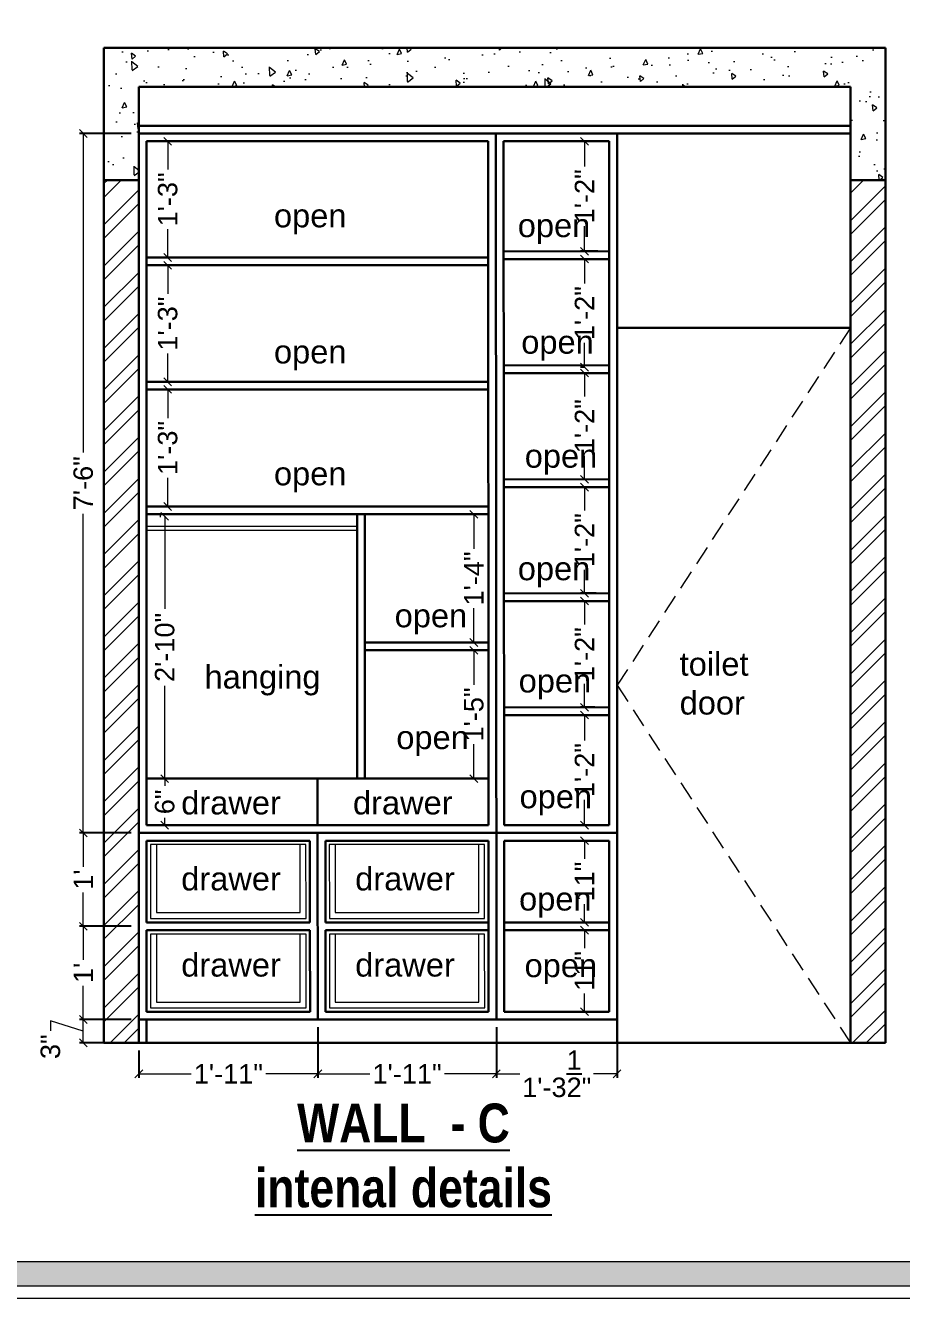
# Model space of a CAD drawing. Header units: millimetres. Extents: x 56222 to 3066687, y -650199 to -121287.
# Drawn here: x 131519.7 to 131632.4, y -183283 to -183119.2 of the extents above; entities that cross this region are included whole.
import ezdxf

# ---------------------------------------------------------------- set-up
doc = ezdxf.new("R2010")
doc.units = ezdxf.units.MM
doc.header["$MEASUREMENT"] = 0
doc.header["$PDMODE"] = 35
doc.linetypes.add('00 . GROUND FLOOR$0$DASHED', pattern=[0.75, 0.5, -0.25])
doc.linetypes.add('DASHEDX2', pattern=[1.5, 1, -0.5])
doc.layers.get('Defpoints').update_dxf_attribs({"color": 220})
doc.layers.add('AR HATCH-7', color=7, linetype='Continuous')
for name, color, linetype, lineweight in [('dim05', 1, 'Continuous', 13), ('Dimension', 10, 'DASHEDX2', 20), ('FURNITURE', 32, 'Continuous', 9), ('Labelling', 1, 'Continuous', 25), ('SECTION ( SLAB PLine )', 104, 'Continuous', 30), ('wall', 7, 'Continuous', 30), ('XX~SLAB ( BEAM )~ ( DIM )', 7, 'Continuous', 9)]:
    doc.layers.add(name, color=color, linetype=linetype, lineweight=lineweight)
doc.styles.add('Arial', font='arial.ttf')
doc.styles.get("Standard").update_dxf_attribs({"font": 'arial.ttf', "height": 6})
doc.styles.add('style4', font='ARIALN.TTF')
doc.dimstyles.new('ISO-25', dxfattribs={"dimtxt": 2.5, "dimasz": 1, "dimexe": 0.5, "dimexo": 1, "dimtad": 0, "dimdec": 1, "dimlunit": 4, "dimtxsty": 'Standard', "dimblk": 'OBLIQUE', "dimcen": 2.5, "dimclrd": 1, "dimclre": 1, "dimclrt": 5, "dimadec": 0, "dimazin": 0, "dimtfac": 1, "dimtdec": 1, "dimtmove": 0, "dimatfit": 3, "dimfxl": 1, "dimlwd": -1, "dimarcsym": 0})

# ---------------------------------------------------------------- blocks, each defined once
blk = doc.blocks.new('_Oblique')
at = {"layer": 'wall', "color": 0, "lineweight": -2}
blk.add_line((-0.5, -0.5), (0.5, 0.5), dxfattribs=at)
blk = doc.blocks.new('*D291')
at = {"layer": 'Defpoints', "color": 0, "lineweight": 30, "transparency": 16777216}
for p in [(131557.28, -183247.11), (131534.27, -183250.11), (131557.28, -183254.1)]:
    blk.add_point(p, dxfattribs=at)
at = {"layer": 'dim05', "color": 1, "linetype": 'Continuous', "lineweight": -2, "transparency": 16777216}
for p, q in [((131557.28, -183248.11), (131557.28, -183254.6)), ((131534.27, -183251.11), (131534.27, -183254.6))]:
    blk.add_line(p, q, dxfattribs=at)
at = {"layer": 'dim05', "color": 1, "linetype": 'Continuous', "transparency": 16777216}
for p, q in [((131534.27, -183254.1), (131540.98, -183254.1)), ((131557.28, -183254.1), (131550.58, -183254.1))]:
    blk.add_line(p, q, dxfattribs=at)
at = {"layer": 'dim05', "color": 1, "transparency": 16777216, "rotation": 180}
blk.add_blockref('_Oblique', (131534.27, -183254.1), dxfattribs=at)
at = {"layer": 'dim05', "color": 1, "transparency": 16777216}
blk.add_blockref('_Oblique', (131557.28, -183254.1), dxfattribs=at)
at = {"layer": 'dim05', "color": 5, "lineweight": 25, "transparency": 16777216, "insert": (131545.78, -183254.1), "char_height": 2.5, "attachment_point": 5, "style": 'Arial'}
blk.add_mtext('1\'-11"', dxfattribs=at)
blk = doc.blocks.new('*D292')
at = {"layer": 'Defpoints', "color": 0, "lineweight": 30, "transparency": 16777216}
for p in [(131557.28, -183247.11), (131580.25, -183247.11), (131580.25, -183254.1)]:
    blk.add_point(p, dxfattribs=at)
at = {"layer": 'dim05', "color": 1, "linetype": 'Continuous', "lineweight": -2, "transparency": 16777216}
for p, q in [((131557.28, -183248.11), (131557.28, -183254.6)), ((131580.25, -183248.11), (131580.25, -183254.6))]:
    blk.add_line(p, q, dxfattribs=at)
at = {"layer": 'dim05', "color": 1, "linetype": 'Continuous', "transparency": 16777216}
for p, q in [((131557.28, -183254.1), (131563.96, -183254.1)), ((131580.25, -183254.1), (131573.57, -183254.1))]:
    blk.add_line(p, q, dxfattribs=at)
at = {"layer": 'dim05', "color": 1, "transparency": 16777216, "rotation": 180}
blk.add_blockref('_Oblique', (131557.28, -183254.1), dxfattribs=at)
at = {"layer": 'dim05', "color": 1, "transparency": 16777216}
blk.add_blockref('_Oblique', (131580.25, -183254.1), dxfattribs=at)
at = {"layer": 'dim05', "color": 5, "lineweight": 25, "transparency": 16777216, "insert": (131568.76, -183254.1), "char_height": 2.5, "attachment_point": 5, "style": 'Arial'}
blk.add_mtext('1\'-11"', dxfattribs=at)
blk = doc.blocks.new('*D293')
at = {"layer": 'Defpoints', "color": 0, "lineweight": 30, "transparency": 16777216}
for p in [(131580.25, -183247.11), (131595.77, -183247.11), (131595.77, -183254.1)]:
    blk.add_point(p, dxfattribs=at)
at = {"layer": 'dim05', "color": 1, "linetype": 'Continuous', "lineweight": -2, "transparency": 16777216}
for p, q in [((131580.25, -183248.11), (131580.25, -183254.6)), ((131595.77, -183248.11), (131595.77, -183254.6))]:
    blk.add_line(p, q, dxfattribs=at)
at = {"layer": 'dim05', "color": 1, "linetype": 'Continuous', "transparency": 16777216}
for p, q in [((131580.25, -183254.1), (131583.27, -183254.1)), ((131595.77, -183254.1), (131592.75, -183254.1))]:
    blk.add_line(p, q, dxfattribs=at)
at = {"layer": 'dim05', "color": 1, "transparency": 16777216, "rotation": 180}
blk.add_blockref('_Oblique', (131580.25, -183254.1), dxfattribs=at)
at = {"layer": 'dim05', "color": 1, "transparency": 16777216}
blk.add_blockref('_Oblique', (131595.77, -183254.1), dxfattribs=at)
at = {"layer": 'dim05', "color": 5, "lineweight": 25, "transparency": 16777216, "insert": (131588.01, -183254.1), "char_height": 2.5, "attachment_point": 5, "style": 'Arial'}
blk.add_mtext('1\'-3{\\H1x;\\S1/2;}"', dxfattribs=at)
blk = doc.blocks.new('*D294')
at = {"layer": 'Defpoints', "color": 0, "lineweight": 30, "transparency": 16777216}
for p in [(131527.12, -183247.11), (131534.27, -183247.11), (131534.27, -183250.11)]:
    blk.add_point(p, dxfattribs=at)
at = {"layer": 'dim05', "color": 1, "linetype": 'Continuous', "transparency": 16777216}
for p, q in [((131527.12, -183248.61), (131522.9, -183247.3)), ((131522.9, -183247.3), (131522.9, -183248.55)), ((131527.12, -183250.11), (131527.12, -183247.11))]:
    blk.add_line(p, q, dxfattribs=at)
at = {"layer": 'dim05', "color": 1, "linetype": 'Continuous', "lineweight": -2, "transparency": 16777216}
for p, q in [((131533.27, -183247.11), (131526.62, -183247.11)), ((131533.27, -183250.11), (131526.62, -183250.11))]:
    blk.add_line(p, q, dxfattribs=at)
at = {"layer": 'dim05', "color": 1, "transparency": 16777216}
for p, rotation in [((131527.12, -183247.11), 90), ((131527.12, -183250.11), 270)]:
    blk.add_blockref('_Oblique', p, dxfattribs=dict(at, rotation=rotation))
at = {"layer": 'dim05', "color": 5, "lineweight": 25, "transparency": 16777216, "insert": (131522.9, -183250.61), "char_height": 2.5, "attachment_point": 5, "rotation": 90, "style": 'Arial'}
blk.add_mtext('3"', dxfattribs=at)
blk = doc.blocks.new('*D295')
at = {"layer": 'Defpoints', "color": 0, "lineweight": 30, "transparency": 16777216}
for p in [(131527.12, -183235.11), (131534.27, -183235.11), (131534.27, -183247.11)]:
    blk.add_point(p, dxfattribs=at)
at = {"layer": 'dim05', "color": 1, "linetype": 'Continuous', "lineweight": -2, "transparency": 16777216}
for p, q in [((131533.27, -183235.11), (131526.62, -183235.11)), ((131533.27, -183247.11), (131526.62, -183247.11))]:
    blk.add_line(p, q, dxfattribs=at)
at = {"layer": 'dim05', "color": 1, "linetype": 'Continuous', "transparency": 16777216}
for p, q in [((131527.12, -183235.11), (131527.12, -183239.45)), ((131527.12, -183247.11), (131527.12, -183242.77))]:
    blk.add_line(p, q, dxfattribs=at)
at = {"layer": 'dim05', "color": 1, "transparency": 16777216}
for p, rotation in [((131527.12, -183235.11), 90), ((131527.12, -183247.11), 270)]:
    blk.add_blockref('_Oblique', p, dxfattribs=dict(at, rotation=rotation))
at = {"layer": 'dim05', "color": 5, "lineweight": 25, "transparency": 16777216, "insert": (131527.12, -183241.11), "char_height": 2.5, "attachment_point": 5, "rotation": 90, "style": 'Arial'}
blk.add_mtext("1'", dxfattribs=at)
blk = doc.blocks.new('*D296')
at = {"layer": 'Defpoints', "color": 0, "lineweight": 30, "transparency": 16777216}
for p in [(131527.12, -183223.11), (131534.27, -183223.11), (131534.27, -183235.11)]:
    blk.add_point(p, dxfattribs=at)
at = {"layer": 'dim05', "color": 1, "linetype": 'Continuous', "lineweight": -2, "transparency": 16777216}
for p, q in [((131533.27, -183223.11), (131526.62, -183223.11)), ((131533.27, -183235.11), (131526.62, -183235.11))]:
    blk.add_line(p, q, dxfattribs=at)
at = {"layer": 'dim05', "color": 1, "linetype": 'Continuous', "transparency": 16777216}
for p, q in [((131527.12, -183223.11), (131527.12, -183227.45)), ((131527.12, -183235.11), (131527.12, -183230.77))]:
    blk.add_line(p, q, dxfattribs=at)
at = {"layer": 'dim05', "color": 1, "transparency": 16777216}
for p, rotation in [((131527.12, -183223.11), 90), ((131527.12, -183235.11), 270)]:
    blk.add_blockref('_Oblique', p, dxfattribs=dict(at, rotation=rotation))
at = {"layer": 'dim05', "color": 5, "lineweight": 25, "transparency": 16777216, "insert": (131527.12, -183229.11), "char_height": 2.5, "attachment_point": 5, "rotation": 90, "style": 'Arial'}
blk.add_mtext("1'", dxfattribs=at)
blk = doc.blocks.new('*D297')
at = {"layer": 'Defpoints', "color": 0, "lineweight": 30, "transparency": 16777216}
for p in [(131527.12, -183133.11), (131534.27, -183133.11), (131534.27, -183223.11)]:
    blk.add_point(p, dxfattribs=at)
at = {"layer": 'dim05', "color": 1, "linetype": 'Continuous', "lineweight": -2, "transparency": 16777216}
for p, q in [((131533.27, -183133.11), (131526.62, -183133.11)), ((131533.27, -183223.11), (131526.62, -183223.11))]:
    blk.add_line(p, q, dxfattribs=at)
at = {"layer": 'dim05', "color": 1, "linetype": 'Continuous', "transparency": 16777216}
for p, q in [((131527.12, -183133.11), (131527.12, -183174.17)), ((131527.12, -183223.11), (131527.12, -183182.05))]:
    blk.add_line(p, q, dxfattribs=at)
at = {"layer": 'dim05', "color": 1, "transparency": 16777216}
for p, rotation in [((131527.12, -183133.11), 90), ((131527.12, -183223.11), 270)]:
    blk.add_blockref('_Oblique', p, dxfattribs=dict(at, rotation=rotation))
at = {"layer": 'dim05', "color": 5, "lineweight": 25, "transparency": 16777216, "insert": (131527.12, -183178.11), "char_height": 2.5, "attachment_point": 5, "rotation": 90, "style": 'Arial'}
blk.add_mtext('7\'-6"', dxfattribs=at)
blk = doc.blocks.new('*D298')
at = {"layer": 'Defpoints', "color": 0, "lineweight": 30, "transparency": 16777216}
for p in [(131538.43, -183134.11), (131537.98, -183149.07), (131538.43, -183149.07)]:
    blk.add_point(p, dxfattribs=at)
at = {"layer": 'dim05', "color": 1, "linetype": 'Continuous', "lineweight": -2, "transparency": 16777216}
for p, q in [((131537.43, -183134.11), (131537.48, -183134.11)), ((131537.43, -183149.07), (131537.48, -183149.07))]:
    blk.add_line(p, q, dxfattribs=at)
at = {"layer": 'dim05', "color": 1, "linetype": 'Continuous', "transparency": 16777216}
for p, q in [((131537.98, -183134.11), (131537.98, -183137.76)), ((131537.98, -183149.07), (131537.98, -183145.42))]:
    blk.add_line(p, q, dxfattribs=at)
at = {"layer": 'dim05', "color": 1, "transparency": 16777216}
for p, rotation in [((131537.98, -183134.11), 90), ((131537.98, -183149.07), 270)]:
    blk.add_blockref('_Oblique', p, dxfattribs=dict(at, rotation=rotation))
at = {"layer": 'dim05', "color": 5, "lineweight": 25, "transparency": 16777216, "insert": (131537.98, -183141.59), "char_height": 2.5, "attachment_point": 5, "rotation": 90, "style": 'Arial'}
blk.add_mtext('1\'-3"', dxfattribs=at)
blk = doc.blocks.new('*D299')
at = {"layer": 'Defpoints', "color": 0, "lineweight": 30, "transparency": 16777216}
for p in [(131540.96, -183150.07), (131537.98, -183165.07), (131541.28, -183165.07)]:
    blk.add_point(p, dxfattribs=at)
at = {"layer": 'dim05', "color": 1, "linetype": 'Continuous', "lineweight": -2, "transparency": 16777216}
for p, q in [((131539.96, -183150.07), (131537.48, -183150.07)), ((131540.28, -183165.07), (131537.48, -183165.07))]:
    blk.add_line(p, q, dxfattribs=at)
at = {"layer": 'dim05', "color": 1, "linetype": 'Continuous', "transparency": 16777216}
for p, q in [((131537.98, -183150.07), (131537.98, -183153.74)), ((131537.98, -183165.07), (131537.98, -183161.4))]:
    blk.add_line(p, q, dxfattribs=at)
at = {"layer": 'dim05', "color": 1, "transparency": 16777216}
for p, rotation in [((131537.98, -183150.07), 90), ((131537.98, -183165.07), 270)]:
    blk.add_blockref('_Oblique', p, dxfattribs=dict(at, rotation=rotation))
at = {"layer": 'dim05', "color": 5, "lineweight": 25, "transparency": 16777216, "insert": (131537.98, -183157.57), "char_height": 2.5, "attachment_point": 5, "rotation": 90, "style": 'Arial'}
blk.add_mtext('1\'-3"', dxfattribs=at)
blk = doc.blocks.new('*D300')
at = {"layer": 'Defpoints', "color": 0, "lineweight": 30, "transparency": 16777216}
for p in [(131537.98, -183166.03), (131537.98, -183181.11), (131538.31, -183181.11)]:
    blk.add_point(p, dxfattribs=at)
at = {"layer": 'dim05', "color": 1, "linetype": 'Continuous', "transparency": 16777216}
for p, q in [((131537.98, -183166.03), (131537.98, -183169.74)), ((131537.98, -183181.11), (131537.98, -183177.4))]:
    blk.add_line(p, q, dxfattribs=at)
at = {"layer": 'dim05', "color": 1, "linetype": 'Continuous', "lineweight": -2, "transparency": 16777216}
for p, q in [((131538.98, -183166.03), (131538.48, -183166.03)), ((131537.31, -183181.11), (131537.48, -183181.11))]:
    blk.add_line(p, q, dxfattribs=at)
at = {"layer": 'dim05', "color": 1, "transparency": 16777216}
for p, rotation in [((131537.98, -183166.03), 90), ((131537.98, -183181.11), 270)]:
    blk.add_blockref('_Oblique', p, dxfattribs=dict(at, rotation=rotation))
at = {"layer": 'dim05', "color": 5, "lineweight": 25, "transparency": 16777216, "insert": (131537.98, -183173.57), "char_height": 2.5, "attachment_point": 5, "rotation": 90, "style": 'Arial'}
blk.add_mtext('1\'-3"', dxfattribs=at)
blk = doc.blocks.new('*D301')
at = {"layer": 'Defpoints', "color": 0, "lineweight": 30, "transparency": 16777216}
for p in [(131537.98, -183182.36), (131537.45, -183216.11), (131537.6, -183216.11)]:
    blk.add_point(p, dxfattribs=at)
at = {"layer": 'dim05', "color": 1, "linetype": 'Continuous', "lineweight": -2, "transparency": 16777216}
for p, q in [((131536.98, -183182.36), (131537.1, -183182.36)), ((131538.45, -183216.11), (131538.1, -183216.11))]:
    blk.add_line(p, q, dxfattribs=at)
at = {"layer": 'dim05', "color": 1, "linetype": 'Continuous', "transparency": 16777216}
for p, q in [((131537.6, -183182.36), (131537.6, -183194.29)), ((131537.6, -183216.11), (131537.6, -183204.18))]:
    blk.add_line(p, q, dxfattribs=at)
at = {"layer": 'dim05', "color": 1, "transparency": 16777216}
for p, rotation in [((131537.6, -183182.36), 90), ((131537.6, -183216.11), 270)]:
    blk.add_blockref('_Oblique', p, dxfattribs=dict(at, rotation=rotation))
at = {"layer": 'dim05', "color": 5, "lineweight": 25, "transparency": 16777216, "insert": (131537.6, -183199.23), "char_height": 2.5, "attachment_point": 5, "rotation": 90, "style": 'Arial'}
blk.add_mtext('2\'-10"', dxfattribs=at)
blk = doc.blocks.new('*D302')
at = {"layer": 'Defpoints', "color": 0, "lineweight": 30, "transparency": 16777216}
for p in [(131538.1, -183216.11), (131537.6, -183222.11), (131538.1, -183222.11)]:
    blk.add_point(p, dxfattribs=at)
at = {"layer": 'dim05', "color": 1, "linetype": 'Continuous', "lineweight": -2, "transparency": 16777216}
for p, q in [((131537.1, -183216.11), (131537.1, -183216.11)), ((131537.1, -183222.11), (131537.1, -183222.11))]:
    blk.add_line(p, q, dxfattribs=at)
at = {"layer": 'dim05', "color": 1, "linetype": 'Continuous', "transparency": 16777216}
for p, q in [((131537.6, -183216.11), (131537.6, -183217.04)), ((131537.6, -183222.11), (131537.6, -183221.18))]:
    blk.add_line(p, q, dxfattribs=at)
at = {"layer": 'dim05', "color": 1, "transparency": 16777216}
for p, rotation in [((131537.6, -183216.11), 90), ((131537.6, -183222.11), 270)]:
    blk.add_blockref('_Oblique', p, dxfattribs=dict(at, rotation=rotation))
at = {"layer": 'dim05', "color": 5, "lineweight": 25, "transparency": 16777216, "insert": (131537.6, -183219.11), "char_height": 2.5, "attachment_point": 5, "rotation": 90, "style": 'Arial'}
blk.add_mtext('6"', dxfattribs=at)
blk = doc.blocks.new('*D303')
at = {"layer": 'Defpoints', "color": 0, "lineweight": 30, "transparency": 16777216}
for p in [(131591.58, -183235.61), (131591.95, -183235.61), (131591.95, -183246.11)]:
    blk.add_point(p, dxfattribs=at)
at = {"layer": 'dim05', "color": 1, "linetype": 'Continuous', "lineweight": -2, "transparency": 16777216}
for p, q in [((131590.95, -183235.61), (131591.08, -183235.61)), ((131590.95, -183246.11), (131591.08, -183246.11))]:
    blk.add_line(p, q, dxfattribs=at)
at = {"layer": 'dim05', "color": 1, "linetype": 'Continuous', "transparency": 16777216}
for p, q in [((131591.58, -183235.61), (131591.58, -183237.94)), ((131591.58, -183246.11), (131591.58, -183243.78))]:
    blk.add_line(p, q, dxfattribs=at)
at = {"layer": 'dim05', "color": 1, "transparency": 16777216}
for p, rotation in [((131591.58, -183235.61), 90), ((131591.58, -183246.11), 270)]:
    blk.add_blockref('_Oblique', p, dxfattribs=dict(at, rotation=rotation))
at = {"layer": 'dim05', "color": 5, "lineweight": 25, "transparency": 16777216, "insert": (131591.58, -183240.86), "char_height": 2.5, "attachment_point": 5, "rotation": 90, "style": 'Arial'}
blk.add_mtext('11"', dxfattribs=at)
blk = doc.blocks.new('*D304')
at = {"layer": 'Defpoints', "color": 0, "lineweight": 30, "transparency": 16777216}
for p in [(131587.28, -183224.11), (131591.58, -183224.11), (131588.39, -183234.61)]:
    blk.add_point(p, dxfattribs=at)
at = {"layer": 'dim05', "color": 1, "linetype": 'Continuous', "lineweight": -2, "transparency": 16777216}
for p, q in [((131588.28, -183224.11), (131592.08, -183224.11)), ((131589.39, -183234.61), (131592.08, -183234.61))]:
    blk.add_line(p, q, dxfattribs=at)
at = {"layer": 'dim05', "color": 1, "linetype": 'Continuous', "transparency": 16777216}
for p, q in [((131591.58, -183224.11), (131591.58, -183226.44)), ((131591.58, -183234.61), (131591.58, -183232.28))]:
    blk.add_line(p, q, dxfattribs=at)
at = {"layer": 'dim05', "color": 1, "transparency": 16777216}
for p, rotation in [((131591.58, -183224.11), 90), ((131591.58, -183234.61), 270)]:
    blk.add_blockref('_Oblique', p, dxfattribs=dict(at, rotation=rotation))
at = {"layer": 'dim05', "color": 5, "lineweight": 25, "transparency": 16777216, "insert": (131591.58, -183229.36), "char_height": 2.5, "attachment_point": 5, "rotation": 90, "style": 'Arial'}
blk.add_mtext('11"', dxfattribs=at)
blk = doc.blocks.new('*D305')
at = {"layer": 'Defpoints', "color": 0, "lineweight": 30, "transparency": 16777216}
for p in [(131591.58, -183207.94), (131593.1, -183207.94), (131593.11, -183222.11)]:
    blk.add_point(p, dxfattribs=at)
at = {"layer": 'dim05', "color": 1, "linetype": 'Continuous', "lineweight": -2, "transparency": 16777216}
for p, q in [((131592.1, -183207.94), (131591.08, -183207.94)), ((131592.11, -183222.11), (131591.08, -183222.11))]:
    blk.add_line(p, q, dxfattribs=at)
at = {"layer": 'dim05', "color": 1, "linetype": 'Continuous', "transparency": 16777216}
for p, q in [((131591.58, -183207.94), (131591.58, -183211.19)), ((131591.58, -183222.11), (131591.58, -183218.86))]:
    blk.add_line(p, q, dxfattribs=at)
at = {"layer": 'dim05', "color": 1, "transparency": 16777216}
for p, rotation in [((131591.58, -183207.94), 90), ((131591.58, -183222.11), 270)]:
    blk.add_blockref('_Oblique', p, dxfattribs=dict(at, rotation=rotation))
at = {"layer": 'dim05', "color": 5, "lineweight": 25, "transparency": 16777216, "insert": (131591.58, -183215.02), "char_height": 2.5, "attachment_point": 5, "rotation": 90, "style": 'Arial'}
blk.add_mtext('1\'-2"', dxfattribs=at)
blk = doc.blocks.new('*D306')
at = {"layer": 'Defpoints', "color": 0, "lineweight": 30, "transparency": 16777216}
for p in [(131591.58, -183193.27), (131593.89, -183193.27), (131593.9, -183206.94)]:
    blk.add_point(p, dxfattribs=at)
at = {"layer": 'dim05', "color": 1, "linetype": 'Continuous', "lineweight": -2, "transparency": 16777216}
for p, q in [((131592.89, -183193.27), (131591.08, -183193.27)), ((131592.9, -183206.94), (131591.08, -183206.94))]:
    blk.add_line(p, q, dxfattribs=at)
at = {"layer": 'dim05', "color": 1, "linetype": 'Continuous', "transparency": 16777216}
for p, q in [((131591.58, -183193.27), (131591.58, -183196.28)), ((131591.58, -183206.94), (131591.58, -183203.94))]:
    blk.add_line(p, q, dxfattribs=at)
at = {"layer": 'dim05', "color": 1, "transparency": 16777216}
for p, rotation in [((131591.58, -183193.27), 90), ((131591.58, -183206.94), 270)]:
    blk.add_blockref('_Oblique', p, dxfattribs=dict(at, rotation=rotation))
at = {"layer": 'dim05', "color": 5, "lineweight": 25, "transparency": 16777216, "insert": (131591.58, -183200.11), "char_height": 2.5, "attachment_point": 5, "rotation": 90, "style": 'Arial'}
blk.add_mtext('1\'-2"', dxfattribs=at)
blk = doc.blocks.new('*D307')
at = {"layer": 'Defpoints', "color": 0, "lineweight": 30, "transparency": 16777216}
for p in [(131591.58, -183178.61), (131594.09, -183178.61), (131594.1, -183192.27)]:
    blk.add_point(p, dxfattribs=at)
at = {"layer": 'dim05', "color": 1, "linetype": 'Continuous', "lineweight": -2, "transparency": 16777216}
for p, q in [((131593.09, -183178.61), (131591.08, -183178.61)), ((131593.1, -183192.27), (131591.08, -183192.27))]:
    blk.add_line(p, q, dxfattribs=at)
at = {"layer": 'dim05', "color": 1, "linetype": 'Continuous', "transparency": 16777216}
for p, q in [((131591.58, -183178.61), (131591.58, -183181.61)), ((131591.58, -183192.27), (131591.58, -183189.27))]:
    blk.add_line(p, q, dxfattribs=at)
at = {"layer": 'dim05', "color": 1, "transparency": 16777216}
for p, rotation in [((131591.58, -183178.61), 90), ((131591.58, -183192.27), 270)]:
    blk.add_blockref('_Oblique', p, dxfattribs=dict(at, rotation=rotation))
at = {"layer": 'dim05', "color": 5, "lineweight": 25, "transparency": 16777216, "insert": (131591.58, -183185.44), "char_height": 2.5, "attachment_point": 5, "rotation": 90, "style": 'Arial'}
blk.add_mtext('1\'-2"', dxfattribs=at)
blk = doc.blocks.new('*D308')
at = {"layer": 'Defpoints', "color": 0, "lineweight": 30, "transparency": 16777216}
for p in [(131591.58, -183163.94), (131593.63, -183163.94), (131593.64, -183177.61)]:
    blk.add_point(p, dxfattribs=at)
at = {"layer": 'dim05', "color": 1, "linetype": 'Continuous', "lineweight": -2, "transparency": 16777216}
for p, q in [((131592.63, -183163.94), (131591.08, -183163.94)), ((131592.64, -183177.61), (131591.08, -183177.61))]:
    blk.add_line(p, q, dxfattribs=at)
at = {"layer": 'dim05', "color": 1, "linetype": 'Continuous', "transparency": 16777216}
for p, q in [((131591.58, -183163.94), (131591.58, -183166.94)), ((131591.58, -183177.61), (131591.58, -183174.6))]:
    blk.add_line(p, q, dxfattribs=at)
at = {"layer": 'dim05', "color": 1, "transparency": 16777216}
for p, rotation in [((131591.58, -183163.94), 90), ((131591.58, -183177.61), 270)]:
    blk.add_blockref('_Oblique', p, dxfattribs=dict(at, rotation=rotation))
at = {"layer": 'dim05', "color": 5, "lineweight": 25, "transparency": 16777216, "insert": (131591.58, -183170.77), "char_height": 2.5, "attachment_point": 5, "rotation": 90, "style": 'Arial'}
blk.add_mtext('1\'-2"', dxfattribs=at)
blk = doc.blocks.new('*D309')
at = {"layer": 'Defpoints', "color": 0, "lineweight": 30, "transparency": 16777216}
for p in [(131591.58, -183149.27), (131592.57, -183149.27), (131592.57, -183163.18)]:
    blk.add_point(p, dxfattribs=at)
at = {"layer": 'dim05', "color": 1, "linetype": 'Continuous', "lineweight": -2, "transparency": 16777216}
for p, q in [((131591.57, -183149.27), (131591.08, -183149.27)), ((131591.57, -183163.18), (131591.08, -183163.18))]:
    blk.add_line(p, q, dxfattribs=at)
at = {"layer": 'dim05', "color": 1, "linetype": 'Continuous', "transparency": 16777216}
for p, q in [((131591.58, -183149.27), (131591.58, -183152.4)), ((131591.58, -183163.18), (131591.58, -183160.06))]:
    blk.add_line(p, q, dxfattribs=at)
at = {"layer": 'dim05', "color": 1, "transparency": 16777216}
for p, rotation in [((131591.58, -183149.27), 90), ((131591.58, -183163.18), 270)]:
    blk.add_blockref('_Oblique', p, dxfattribs=dict(at, rotation=rotation))
at = {"layer": 'dim05', "color": 5, "lineweight": 25, "transparency": 16777216, "insert": (131591.58, -183156.23), "char_height": 2.5, "attachment_point": 5, "rotation": 90, "style": 'Arial'}
blk.add_mtext('1\'-2"', dxfattribs=at)
blk = doc.blocks.new('*D310')
at = {"layer": 'Defpoints', "color": 0, "lineweight": 30, "transparency": 16777216}
for p in [(131591.58, -183134.11), (131594.3, -183134.11), (131594.3, -183148.27)]:
    blk.add_point(p, dxfattribs=at)
at = {"layer": 'dim05', "color": 1, "linetype": 'Continuous', "lineweight": -2, "transparency": 16777216}
for p, q in [((131593.3, -183134.11), (131591.08, -183134.11)), ((131593.3, -183148.27), (131591.08, -183148.27))]:
    blk.add_line(p, q, dxfattribs=at)
at = {"layer": 'dim05', "color": 1, "linetype": 'Continuous', "transparency": 16777216}
for p, q in [((131591.58, -183134.11), (131591.58, -183137.36)), ((131591.58, -183148.27), (131591.58, -183145.02))]:
    blk.add_line(p, q, dxfattribs=at)
at = {"layer": 'dim05', "color": 1, "transparency": 16777216}
for p, rotation in [((131591.58, -183134.11), 90), ((131591.58, -183148.27), 270)]:
    blk.add_blockref('_Oblique', p, dxfattribs=dict(at, rotation=rotation))
at = {"layer": 'dim05', "color": 5, "lineweight": 25, "transparency": 16777216, "insert": (131591.58, -183141.19), "char_height": 2.5, "attachment_point": 5, "rotation": 90, "style": 'Arial'}
blk.add_mtext('1\'-2"', dxfattribs=at)
blk = doc.blocks.new('*D311')
at = {"layer": 'Defpoints', "color": 0, "lineweight": 30, "transparency": 16777216}
for p in [(131577.81, -183182.11), (131577.35, -183198.6), (131577.82, -183198.6)]:
    blk.add_point(p, dxfattribs=at)
at = {"layer": 'dim05', "color": 1, "linetype": 'Continuous', "lineweight": -2, "transparency": 16777216}
for p, q in [((131576.81, -183182.11), (131576.85, -183182.11)), ((131576.82, -183198.6), (131576.85, -183198.6))]:
    blk.add_line(p, q, dxfattribs=at)
at = {"layer": 'dim05', "color": 1, "linetype": 'Continuous', "transparency": 16777216}
for p, q in [((131577.35, -183182.11), (131577.35, -183186.53)), ((131577.35, -183198.6), (131577.35, -183194.19))]:
    blk.add_line(p, q, dxfattribs=at)
at = {"layer": 'dim05', "color": 1, "transparency": 16777216}
for p, rotation in [((131577.35, -183182.11), 90), ((131577.35, -183198.6), 270)]:
    blk.add_blockref('_Oblique', p, dxfattribs=dict(at, rotation=rotation))
at = {"layer": 'dim05', "color": 5, "lineweight": 25, "transparency": 16777216, "insert": (131577.35, -183190.36), "char_height": 2.5, "attachment_point": 5, "rotation": 90, "style": 'Arial'}
blk.add_mtext('1\'-4"', dxfattribs=at)
blk = doc.blocks.new('*D312')
at = {"layer": 'Defpoints', "color": 0, "lineweight": 30, "transparency": 16777216}
for p in [(131577.35, -183199.6), (131577.35, -183216.11), (131577.35, -183216.11)]:
    blk.add_point(p, dxfattribs=at)
at = {"layer": 'dim05', "color": 1, "linetype": 'Continuous', "transparency": 16777216}
for p, q in [((131577.35, -183199.6), (131577.35, -183204.03)), ((131577.35, -183216.11), (131577.35, -183211.69))]:
    blk.add_line(p, q, dxfattribs=at)
at = {"layer": 'dim05', "color": 1, "linetype": 'Continuous', "lineweight": -2, "transparency": 16777216}
for p, q in [((131578.35, -183199.6), (131577.85, -183199.6)), ((131576.35, -183216.11), (131576.85, -183216.11))]:
    blk.add_line(p, q, dxfattribs=at)
at = {"layer": 'dim05', "color": 1, "transparency": 16777216}
for p, rotation in [((131577.35, -183199.6), 90), ((131577.35, -183216.11), 270)]:
    blk.add_blockref('_Oblique', p, dxfattribs=dict(at, rotation=rotation))
at = {"layer": 'dim05', "color": 5, "lineweight": 25, "transparency": 16777216, "insert": (131577.35, -183207.86), "char_height": 2.5, "attachment_point": 5, "rotation": 90, "style": 'Arial'}
blk.add_mtext('1\'-5"', dxfattribs=at)

msp = doc.modelspace()

# ---------------------------------------------------------------- hatches: boundary and pattern name
at = {"layer": 'AR HATCH-7', "lineweight": 0, "true_color": 0x939598}
h = msp.add_hatch(dxfattribs=at)
h.set_pattern_fill('AR-CONC', color=252, angle=45)
h.set_pattern_definition([(95, (-2966.179, -757.9867), (5.51551999, 4.62807079), [0.75, -8.25]), (40, (-2966.179, -757.987), (-6.29992167, 4.3376815), [0.6, -6.6]), (145.4514445, (-2965.719, -757.601), (-0.78440164, 8.96575221), [0.63740192, -7.01142112]), (91.1842, (-2967.593, -756.5725), (8.71693388, 6.37613776), [1.125, -12.375]), (141.6356355, (-2966.867, -756.041), (-0.2790007, 13.4971167), [0.9561034, -10.5171376]), (36.184164, (-2967.593, -756.572), (-0.2790007, 13.4971167), [0.9, -9.9]), (66, (-2966.5323, -756.219), (7.06771572, 1.37382476), [0.75, -8.25]), (11, (-2966.532, -756.219), (-3.40708593, 6.84808435), [0.6, -6.6]), (116.4514447, (-2965.943, -756.1045), (3.66062975, 8.22190906), [0.6374019, -7.01142112]), (82.5, (-2966.1787, -757.9867), (-2.267931853, 2.439898176), [0, -6.52, 0, -6.7, 0, -6.625]), (52.5, (-2966.1787, -757.9867), (-0.92872942, 4.6490945), [0, -3.82, 0, -6.37, 0, -2.525]), (12.5, (-2967.7556, -759.5636), (3.934181673, 3.615207618), [0, -2.5, 0, -7.8, 0, -10.35]), (2.5, (-2968.4627, -760.2707), (3.41589983, 4.83159807), [0, -3.25, 0, -5.18, 0, -7.35])])
h.paths.add_polyline_path([(131630.272, -183122.11), (131529.772, -183122.11), (131529.772, -183139.11), (131534.272, -183139.11), (131534.272, -183133.108), (131534.272, -183127.11), (131625.772, -183127.11), (131625.772, -183139.11), (131630.272, -183139.11)])
at = {"layer": 'AR HATCH-7', "lineweight": 9, "true_color": 0x939598}
h = msp.add_hatch(dxfattribs=at)
h.set_pattern_fill('ANSI32', color=252, scale=10)
h.set_pattern_definition([(45, (-2966.1787, -757.9867), (-2.65165043, 2.65165043), []), (45, (-2964.411, -757.9867), (-2.65165043, 2.65165043), [])])
h.paths.add_polyline_path([(131534.272, -183139.11), (131529.772, -183139.11), (131529.772, -183250.11), (131534.272, -183250.11)])
h.paths.add_polyline_path([(131630.272, -183139.11), (131625.772, -183139.11), (131625.772, -183250.11), (131630.272, -183250.11)])
at = {"layer": 'Dimension', "linetype": 'Continuous', "true_color": 0xd39e00}
h = msp.add_hatch(color=42, dxfattribs=at)
h.paths.add_polyline_path([(131271.922, -182965.676), (131271.922, -183281.436), (131720.523, -183281.436), (131720.523, -182965.676)])
h.paths.add_polyline_path([(131275.07, -182968.825), (131717.374, -182968.825), (131717.374, -183278.287), (131275.07, -183278.287)], flags=16)

# ---------------------------------------------------------------- linework, layer by layer
at = {"layer": 'Dimension', "color": 42, "linetype": 'Continuous', "true_color": 0xd39e00}
for points in [[(131270.347, -182964.102), (131722.097, -182964.102), (131722.097, -183283.01), (131270.347, -183283.01)], [(131271.922, -182965.676), (131720.523, -182965.676), (131720.523, -183281.436), (131271.922, -183281.436)], [(131275.07, -182968.825), (131717.374, -182968.825), (131717.374, -183278.287), (131275.07, -183278.287)]]:
    msp.add_lwpolyline(points, close=True, dxfattribs=at)
at = {"layer": 'FURNITURE', "lineweight": 30}
for p, q in [((131595.772, -183133.108), (131534.272, -183133.108)), ((131580.245, -183247.109), (131580.175, -183133.094)), ((131595.772, -183133.108), (131595.772, -183247.11)), ((131535.272, -183134.108), (131579.175, -183134.108)), ((131535.272, -183134.108), (131535.272, -183222.11)), ((131579.23, -183222.11), (131579.175, -183134.108)), ((131579.23, -183222.11), (131579.175, -183134.108)), ((131581.23, -183222.11), (131581.175, -183134.108)), ((131581.23, -183222.11), (131581.175, -183134.108)), ((131581.175, -183134.108), (131594.772, -183134.108)), ((131594.772, -183134.108), (131594.772, -183222.11)), ((131594.772, -183134.108), (131594.772, -183222.11)), ((131594.772, -183148.271), (131581.184, -183148.279)), ((131579.204, -183149.068), (131535.272, -183149.068)), ((131579.204, -183150.068), (131535.272, -183150.068)), ((131594.772, -183149.271), (131581.185, -183149.279)), ((131594.794, -183162.938), (131581.207, -183162.946)), ((131594.795, -183163.938), (131581.207, -183163.946)), ((131579.204, -183165.068), (131535.272, -183165.068)), ((131579.204, -183166.068), (131535.272, -183166.068)), ((131594.794, -183177.605), (131581.207, -183177.613)), ((131594.795, -183178.605), (131581.207, -183178.613)), ((131579.204, -183181.11), (131535.272, -183181.11)), ((131579.205, -183182.11), (131535.272, -183182.11)), ((131562.333, -183216.11), (131562.333, -183182.11)), ((131563.333, -183216.11), (131563.333, -183182.11)), ((131594.794, -183192.272), (131581.207, -183192.28)), ((131594.795, -183193.272), (131581.207, -183193.28)), ((131563.333, -183198.61), (131579.215, -183198.6)), ((131563.333, -183199.61), (131579.216, -183199.6)), ((131594.794, -183206.939), (131581.207, -183206.947)), ((131594.795, -183207.939), (131581.207, -183207.947)), ((131579.23, -183216.11), (131535.272, -183216.11)), ((131557.251, -183222.11), (131557.251, -183216.11)), ((131579.23, -183222.11), (131535.272, -183222.11)), ((131594.772, -183222.11), (131581.23, -183222.11)), ((131595.772, -183223.11), (131534.272, -183223.11)), ((131557.283, -183247.11), (131557.261, -183223.11)), ((131556.262, -183224.11), (131535.272, -183224.11)), ((131556.271, -183234.61), (131556.262, -183224.11)), ((131579.231, -183224.11), (131558.262, -183224.11)), ((131558.271, -183234.61), (131558.262, -183224.11)), ((131579.245, -183246.11), (131579.231, -183224.11)), ((131594.772, -183224.11), (131581.231, -183224.11)), ((131581.245, -183246.11), (131581.231, -183224.11)), ((131594.772, -183224.11), (131594.772, -183246.11)), ((131535.272, -183234.61), (131556.271, -183234.61)), ((131558.271, -183234.61), (131579.238, -183234.61)), ((131580.238, -183234.61), (131580.238, -183234.61)), ((131581.238, -183234.61), (131594.772, -183234.61)), ((131535.272, -183235.61), (131556.272, -183235.61)), ((131556.282, -183246.11), (131556.272, -183235.61)), ((131558.282, -183246.11), (131558.272, -183235.61)), ((131558.272, -183235.61), (131579.238, -183235.61)), ((131581.238, -183235.61), (131594.772, -183235.61)), ((131535.272, -183246.11), (131556.282, -183246.11)), ((131558.282, -183246.11), (131579.245, -183246.11)), ((131581.245, -183246.11), (131594.772, -183246.11)), ((131534.272, -183247.11), (131595.772, -183247.11)), ((131556.283, -183247.111), (131556.283, -183247.11))]:
    msp.add_line(p, q, dxfattribs=at)
at = {"layer": 'FURNITURE', "lineweight": 13}
for points in [[(131535.272, -183183.645), (131562.333, -183183.645), (131562.333, -183184.19), (131535.272, -183184.19)], [(131555.763, -183224.61), (131535.772, -183224.61), (131535.772, -183234.11), (131555.771, -183234.11)], [(131578.731, -183224.61), (131558.763, -183224.61), (131558.771, -183234.11), (131578.737, -183234.11)], [(131555.773, -183236.11), (131535.772, -183236.11), (131535.772, -183245.61), (131555.781, -183245.61)], [(131578.739, -183236.11), (131558.773, -183236.11), (131558.781, -183245.61), (131578.744, -183245.61)]]:
    msp.add_lwpolyline(points, close=True, dxfattribs=at)
for points in [[(131536.522, -183224.61), (131536.522, -183233.36), (131555.02, -183233.36), (131555.013, -183224.61)], [(131559.513, -183224.61), (131559.52, -183233.36), (131577.987, -183233.36), (131577.981, -183224.61)], [(131536.522, -183236.11), (131536.522, -183244.86), (131555.031, -183244.86), (131555.023, -183236.11)], [(131559.523, -183236.11), (131559.531, -183244.86), (131577.994, -183244.86), (131577.989, -183236.11)]]:
    msp.add_lwpolyline(points, dxfattribs=at)
at = {"layer": 'SECTION ( SLAB PLine )', "color": 1}
for p, q in [((131529.772, -183122.11), (131529.772, -183139.11)), ((131630.272, -183122.11), (131529.772, -183122.11)), ((131630.272, -183122.11), (131630.272, -183139.11)), ((131534.272, -183127.11), (131534.272, -183139.11)), ((131625.772, -183127.11), (131534.272, -183127.11)), ((131625.772, -183127.11), (131625.772, -183139.11)), ((131534.272, -183139.11), (131529.772, -183139.11)), ((131630.272, -183139.11), (131625.772, -183139.11))]:
    msp.add_line(p, q, dxfattribs=at)
at = {"layer": 'SECTION ( SLAB PLine )', "color": 6}
for p, q in [((131625.772, -183132.108), (131534.272, -183132.108)), ((131625.772, -183133.108), (131534.272, -183133.108)), ((131534.272, -183133.108), (131594.272, -183133.108))]:
    msp.add_line(p, q, dxfattribs=at)
at = {"layer": 'XX~SLAB ( BEAM )~ ( DIM )', "lineweight": 30}
for p, q in [((131534.272, -183223.11), (131534.272, -183133.108)), ((131529.772, -183139.11), (131529.772, -183250.11)), ((131534.272, -183139.11), (131534.272, -183250.11)), ((131625.772, -183139.11), (131625.772, -183250.11)), ((131630.272, -183139.11), (131630.272, -183250.11)), ((131595.772, -183158.11), (131595.772, -183250.11)), ((131595.772, -183158.11), (131625.772, -183158.11)), ((131535.272, -183224.11), (131535.272, -183234.61)), ((131535.272, -183235.61), (131535.272, -183246.11)), ((131535.272, -183247.11), (131535.272, -183250.11)), ((131529.772, -183250.11), (131630.272, -183250.11))]:
    msp.add_line(p, q, dxfattribs=at)
at = {"layer": 'XX~SLAB ( BEAM )~ ( DIM )', "color": 252, "linetype": '00 . GROUND FLOOR$0$DASHED', "lineweight": 13, "ltscale": 5, "true_color": 0x939598}
for p, q in [((131625.772, -183158.11), (131595.772, -183204.11)), ((131595.772, -183204.11), (131625.772, -183250.11))]:
    msp.add_line(p, q, dxfattribs=at)

# ---------------------------------------------------------------- texts
at = {"layer": 'Labelling', "ltscale": 10, "char_height": 3, "width": 47.9166, "attachment_point": 7}
for s, insert in [('\\A1;{\\fArial Greek|b0|i0|c0|p34;open}', (131551.646, -183146.09, -0.015)), ('\\A1;{\\fArial Greek|b0|i0|c0|p34;open}', (131583.001, -183147.351, -0.015)), ('\\A1;{\\fArial Greek|b0|i0|c0|p34;open}', (131583.45, -183162.35, -0.015)), ('\\A1;{\\fArial Greek|b0|i0|c0|p34;open}', (131551.646, -183163.604, -0.015)), ('\\A1;{\\fArial Greek|b0|i0|c0|p34;open}', (131583.898, -183177.014, -0.015)), ('\\A1;{\\fArial Greek|b0|i0|c0|p34;open}', (131551.646, -183179.282, -0.015)), ('\\A1;{\\fArial Greek|b0|i0|c0|p34;open}', (131583.004, -183191.495, -0.015)), ('\\A1;{\\fArial Greek|b0|i0|c0|p34;open}', (131567.168, -183197.55, -0.015)), ('\\A1;{\\fArial Greek|b0|i0|c0|p34;toilet \\Pdoor}', (131603.82, -183207.915, -0.015)), ('\\A1;{\\fArial Greek|b0|i0|c0|p34;hanging}', (131542.716, -183205.429, -0.015)), ('\\A1;{\\fArial Greek|b0|i0|c0|p34;open}', (131583.116, -183205.934, -0.015)), ('\\A1;{\\fArial Greek|b0|i0|c0|p34;open}', (131567.378, -183213.22, -0.015)), ('\\A1;{\\fArial Greek|b0|i0|c0|p34;drawer}', (131539.718, -183220.765, -0.015)), ('\\A1;{\\fArial Greek|b0|i0|c0|p34;drawer}', (131561.804, -183220.765, -0.015)), ('\\A1;{\\fArial Greek|b0|i0|c0|p34;open}', (131583.228, -183220.833, -0.015)), ('\\A1;{\\fArial Greek|b0|i0|c0|p34;drawer}', (131539.718, -183230.543, -0.015)), ('\\A1;{\\fArial Greek|b0|i0|c0|p34;drawer}', (131562.091, -183230.543, -0.015)), ('\\A1;{\\fArial Greek|b0|i0|c0|p34;open}', (131583.17, -183233.993, -0.015)), ('\\A1;{\\fArial Greek|b0|i0|c0|p34;drawer}', (131539.718, -183241.625, -0.015)), ('\\A1;{\\fArial Greek|b0|i0|c0|p34;drawer}', (131562.091, -183241.625, -0.015)), ('\\A1;{\\fArial Greek|b0|i0|c0|p34;open}', (131583.873, -183242.56, -0.015))]:
    msp.add_mtext(s, dxfattribs=dict(at, insert=insert))
at = {"layer": 'Labelling', "color": 251, "true_color": 0x636466, "insert": (131568.299, -183264.628), "char_height": 5, "attachment_point": 5, "style": 'style4'}
msp.add_mtext_dynamic_manual_height_columns('{\\fArial Narrow|b1|i0|c0|p34;\\LWALL  - C\\Pintenal details}', width=79.10806, gutter_width=1, heights=[0], dxfattribs=at)

# ---------------------------------------------------------------- dimensions: what is measured, and where the dimension line sits
at = {"layer": 'dim05', "color": 27, "lineweight": 25}
for base, p1, p2, override, picture, middle in [((131527.122, -183133.11), (131534.272, -183223.11), (131534.272, -183133.11), {"dimtxsty": 'Arial'}, '*D297', (131527.122, -183178.11)), ((131537.98, -183149.068), (131538.433, -183134.108), (131538.433, -183149.068), {"dimtxsty": 'Arial'}, '*D298', (131537.98, -183141.588)), ((131591.581, -183134.108), (131594.298, -183148.271), (131594.298, -183134.108), {"dimtxsty": 'Arial'}, '*D310', (131591.581, -183141.19)), ((131537.98, -183165.068), (131540.961, -183150.068), (131541.275, -183165.068), {"dimtxsty": 'Arial'}, '*D299', (131537.98, -183157.568)), ((131591.581, -183149.272), (131592.574, -183163.179), (131592.566, -183149.272), {"dimtxsty": 'Arial'}, '*D309', (131591.581, -183156.226)), ((131591.581, -183163.939), (131593.641, -183177.606), (131593.633, -183163.939), {"dimdec": 0, "dimtxsty": 'Arial'}, '*D308', (131591.581, -183170.772)), ((131537.98, -183181.11), (131537.98, -183166.029), (131538.309, -183181.11), {"dimtxsty": 'Arial'}, '*D300', (131537.98, -183173.57)), ((131591.581, -183178.605), (131594.099, -183192.272), (131594.091, -183178.605), {"dimdec": 0, "dimtxsty": 'Arial'}, '*D307', (131591.581, -183185.439)), ((131537.599957561, -183216.109917133), (131537.97995756, -183182.359917133), (131537.453478807, -183216.109917133), {"dimtxsty": 'Arial'}, '*D301', (131537.599957561, -183199.234917133)), ((131577.349, -183198.601), (131577.81, -183182.11), (131577.82, -183198.601), {"dimdec": 0, "dimtxsty": 'Arial'}, '*D311', (131577.349, -183190.355)), ((131591.581, -183193.272), (131593.895, -183206.939), (131593.887, -183193.272), {"dimdec": 0, "dimtxsty": 'Arial'}, '*D306', (131591.581, -183200.106)), ((131577.349, -183216.11), (131577.349, -183199.601), (131577.349, -183216.11), {"dimdec": 0, "dimtxsty": 'Arial'}, '*D312', (131577.349, -183207.856)), ((131591.581, -183207.94), (131593.107, -183222.11), (131593.098, -183207.94), {"dimtxsty": 'Arial'}, '*D305', (131591.581, -183215.025)), ((131537.6, -183222.11), (131538.1, -183216.11), (131538.1, -183222.11), {"dimtxsty": 'Arial'}, '*D302', (131537.6, -183219.11)), ((131527.122, -183223.11), (131534.272, -183235.11), (131534.272, -183223.11), {"dimtxsty": 'Arial'}, '*D296', (131527.122, -183229.11)), ((131591.581304543, -183224.109917133), (131588.387413032, -183234.609917133), (131587.276355831, -183224.109917133), {"dimdec": 0, "dimtxsty": 'Arial'}, '*D304', (131591.581304543, -183229.359917133)), ((131527.122, -183235.11), (131534.272, -183247.11), (131534.272, -183235.11), {"dimtxsty": 'Arial'}, '*D295', (131527.122, -183241.11)), ((131591.581304543, -183235.609917133), (131591.951789591, -183246.109917133), (131591.951789591, -183235.609917133), {"dimdec": 0, "dimtxsty": 'Arial'}, '*D303', (131591.581304543, -183240.859917133))]:
    dim = msp.add_linear_dim(base=base, p1=p1, p2=p2, angle=90, dimstyle='ISO-25', override=override, dxfattribs=at)
    dim.commit()
    dim.dimension.update_dxf_attribs({"geometry": picture, "text_midpoint": middle})
dim = msp.add_linear_dim(base=(131527.122, -183247.11), p1=(131534.272, -183250.11), p2=(131534.272, -183247.11), angle=90, dimstyle='ISO-25', override={"dimtxsty": 'Arial', "dimtmove": 1}, dxfattribs=at)
dim.commit()
dim.dimension.update_dxf_attribs({"geometry": '*D294', "text_midpoint": (131522.901, -183249.173), "dimtype": 160})
for base, p1, p2, picture, middle in [((131557.283, -183254.102), (131534.272, -183250.11), (131557.283, -183247.11), '*D291', (131545.777, -183254.102)), ((131580.245, -183254.102), (131557.283, -183247.11), (131580.245, -183247.11), '*D292', (131568.764, -183254.102)), ((131595.772, -183254.102), (131580.245, -183247.11), (131595.772, -183247.11), '*D293', (131588.009, -183254.102))]:
    dim = msp.add_linear_dim(base=base, p1=p1, p2=p2, dimstyle='ISO-25', override={"dimtxsty": 'Arial'}, dxfattribs=at)
    dim.commit()
    dim.dimension.update_dxf_attribs({"geometry": picture, "text_midpoint": middle})

doc.saveas('drawing.dxf')
